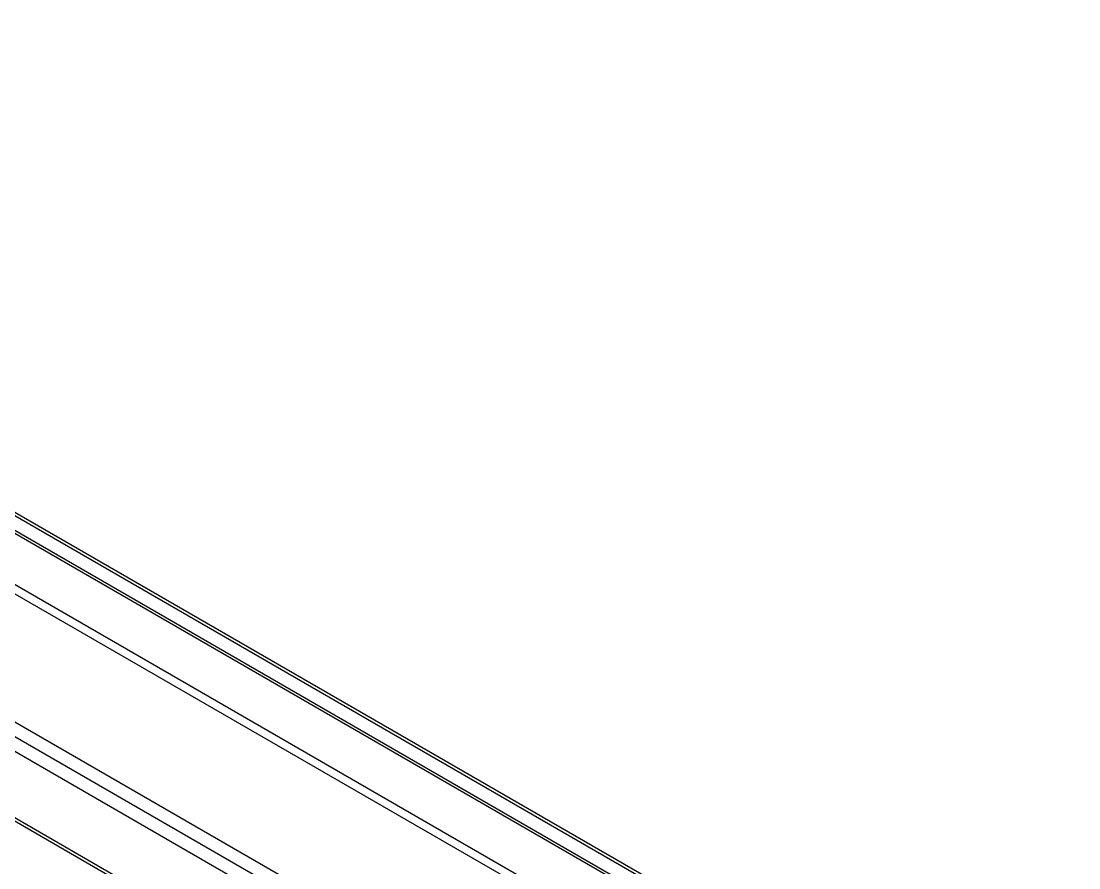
# Model space of a CAD drawing. Header units: millimetres. Extents: x -361 to 14022, y -1822 to 1455.
# Drawn here: x 3989.24 to 4018.5, y 513.75 to 537.18 of the extents above; entities that cross this region are included whole.
import ezdxf

# ---------------------------------------------------------------- set-up
doc = ezdxf.new("R2010")
doc.units = ezdxf.units.MM

msp = doc.modelspace()

# ---------------------------------------------------------------- linework, layer by layer
at = {"color": 7, "linetype": 'Continuous', "lineweight": 25}
for p, q in [((3965.378074, 537.170602), (4018.411083, 506.555298)), ((4018.500172, 506.5884), (3965.503064, 537.182979)), ((3965.024521, 536.9665), (4018.057529, 506.351196)), ((3965.024521, 536.884846), (4017.986807, 506.310369)), ((4013.461335, 503.69787), (3960.428327, 534.313174)), ((4013.107782, 503.493768), (3960.074773, 534.109072)), ((4012.931005, 503.187582), (3959.897996, 533.802886)), ((4012.931005, 501.350365), (3959.897996, 531.965669)), ((3959.949783, 531.851208), (4012.982792, 501.235903))]:
    msp.add_line(p, q, dxfattribs=at)
at = {"color": 8, "linetype": 'Continuous', "lineweight": 25}
for p, q in [((3965.689181, 534.827171), (4015.607223, 506.010099)), ((4015.757941, 506.168033), (3965.750578, 535.03667))]:
    msp.add_line(p, q, dxfattribs=at)

doc.saveas('drawing.dxf')
